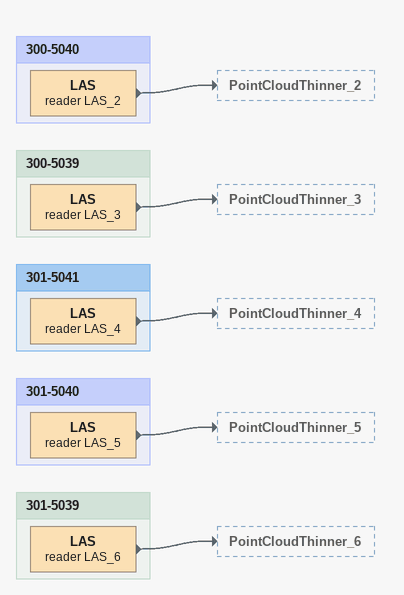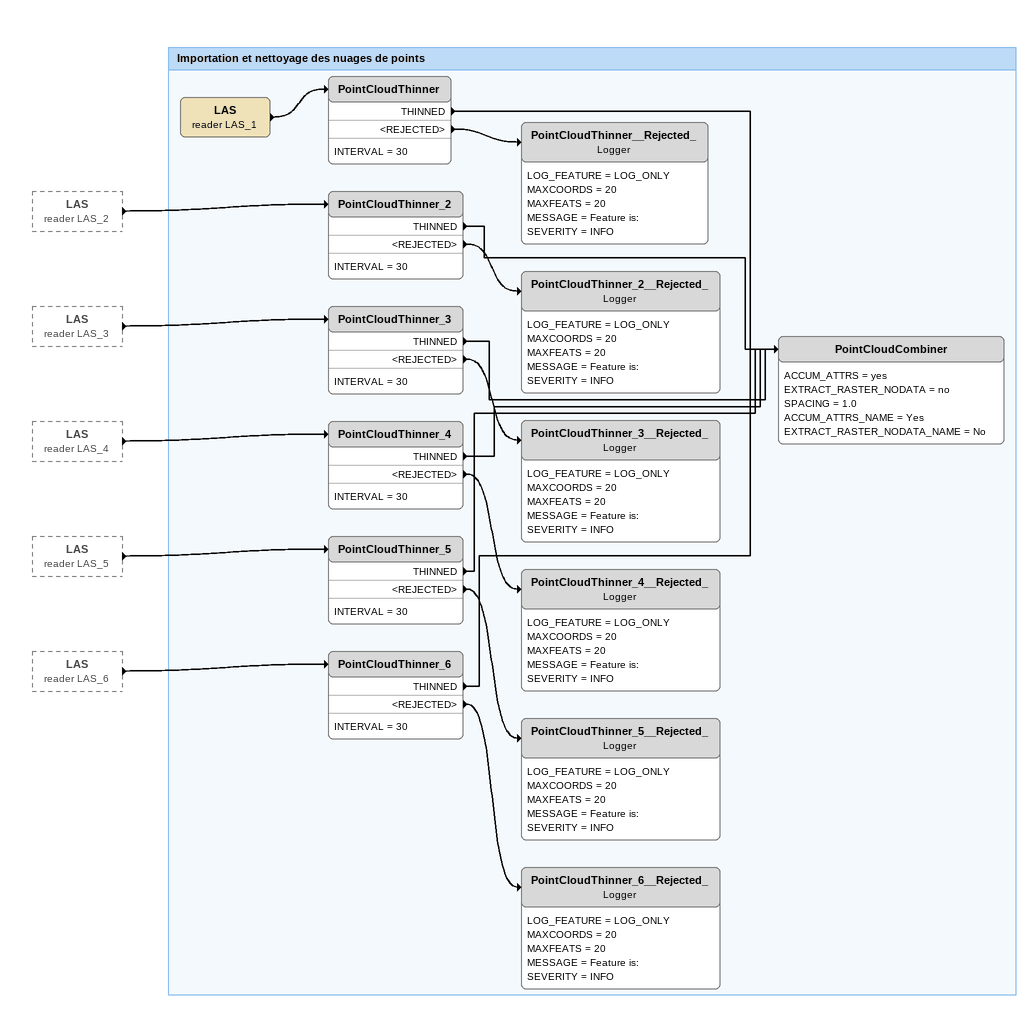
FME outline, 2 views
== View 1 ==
Bookmark: 300-5040
LAS (reader LAS_2)
    -> PointCloudThinner_2

Bookmark: 300-5039
LAS (reader LAS_3)
    -> PointCloudThinner_3

Bookmark: 301-5041
LAS (reader LAS_4)
    -> PointCloudThinner_4

Bookmark: 301-5040
LAS (reader LAS_5)
    -> PointCloudThinner_5

Bookmark: 301-5039
LAS (reader LAS_6)
    -> PointCloudThinner_6

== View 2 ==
LAS (reader LAS_2) [outside]
    -> PointCloudThinner_2
LAS (reader LAS_3) [outside]
    -> PointCloudThinner_3
LAS (reader LAS_4) [outside]
    -> PointCloudThinner_4
LAS (reader LAS_5) [outside]
    -> PointCloudThinner_5
LAS (reader LAS_6) [outside]
    -> PointCloudThinner_6

Bookmark: Importation et nettoyage des nuages de points
LAS (reader LAS_1)
    -> PointCloudThinner
PointCloudThinner
    INTERVAL = 30
    THINNED -> PointCloudCombiner
    <REJECTED> -> PointCloudThinner__Rejected_
PointCloudThinner__Rejected_: Logger
    LOG_FEATURE = LOG_ONLY
    MAXCOORDS = 20
    MAXFEATS = 20
    MESSAGE = Feature is:
    SEVERITY = INFO
PointCloudThinner_2
    INTERVAL = 30
    THINNED -> PointCloudCombiner
    <REJECTED> -> PointCloudThinner_2__Rejected_
PointCloudThinner_2__Rejected_: Logger
    LOG_FEATURE = LOG_ONLY
    MAXCOORDS = 20
    MAXFEATS = 20
    MESSAGE = Feature is:
    SEVERITY = INFO
PointCloudThinner_3
    INTERVAL = 30
    THINNED -> PointCloudCombiner
    <REJECTED> -> PointCloudThinner_3__Rejected_
PointCloudThinner_3__Rejected_: Logger
    LOG_FEATURE = LOG_ONLY
    MAXCOORDS = 20
    MAXFEATS = 20
    MESSAGE = Feature is:
    SEVERITY = INFO
PointCloudThinner_4
    INTERVAL = 30
    THINNED -> PointCloudCombiner
    <REJECTED> -> PointCloudThinner_4__Rejected_
PointCloudThinner_4__Rejected_: Logger
    LOG_FEATURE = LOG_ONLY
    MAXCOORDS = 20
    MAXFEATS = 20
    MESSAGE = Feature is:
    SEVERITY = INFO
PointCloudThinner_5
    INTERVAL = 30
    THINNED -> PointCloudCombiner
    <REJECTED> -> PointCloudThinner_5__Rejected_
PointCloudThinner_5__Rejected_: Logger
    LOG_FEATURE = LOG_ONLY
    MAXCOORDS = 20
    MAXFEATS = 20
    MESSAGE = Feature is:
    SEVERITY = INFO
PointCloudThinner_6
    INTERVAL = 30
    THINNED -> PointCloudCombiner
    <REJECTED> -> PointCloudThinner_6__Rejected_
PointCloudCombiner
    ACCUM_ATTRS = yes
    EXTRACT_RASTER_NODATA = no
    SPACING = 1.0
    ACCUM_ATTRS_NAME = Yes
    EXTRACT_RASTER_NODATA_NAME = No
PointCloudThinner_6__Rejected_: Logger
    LOG_FEATURE = LOG_ONLY
    MAXCOORDS = 20
    MAXFEATS = 20
    MESSAGE = Feature is:
    SEVERITY = INFO
